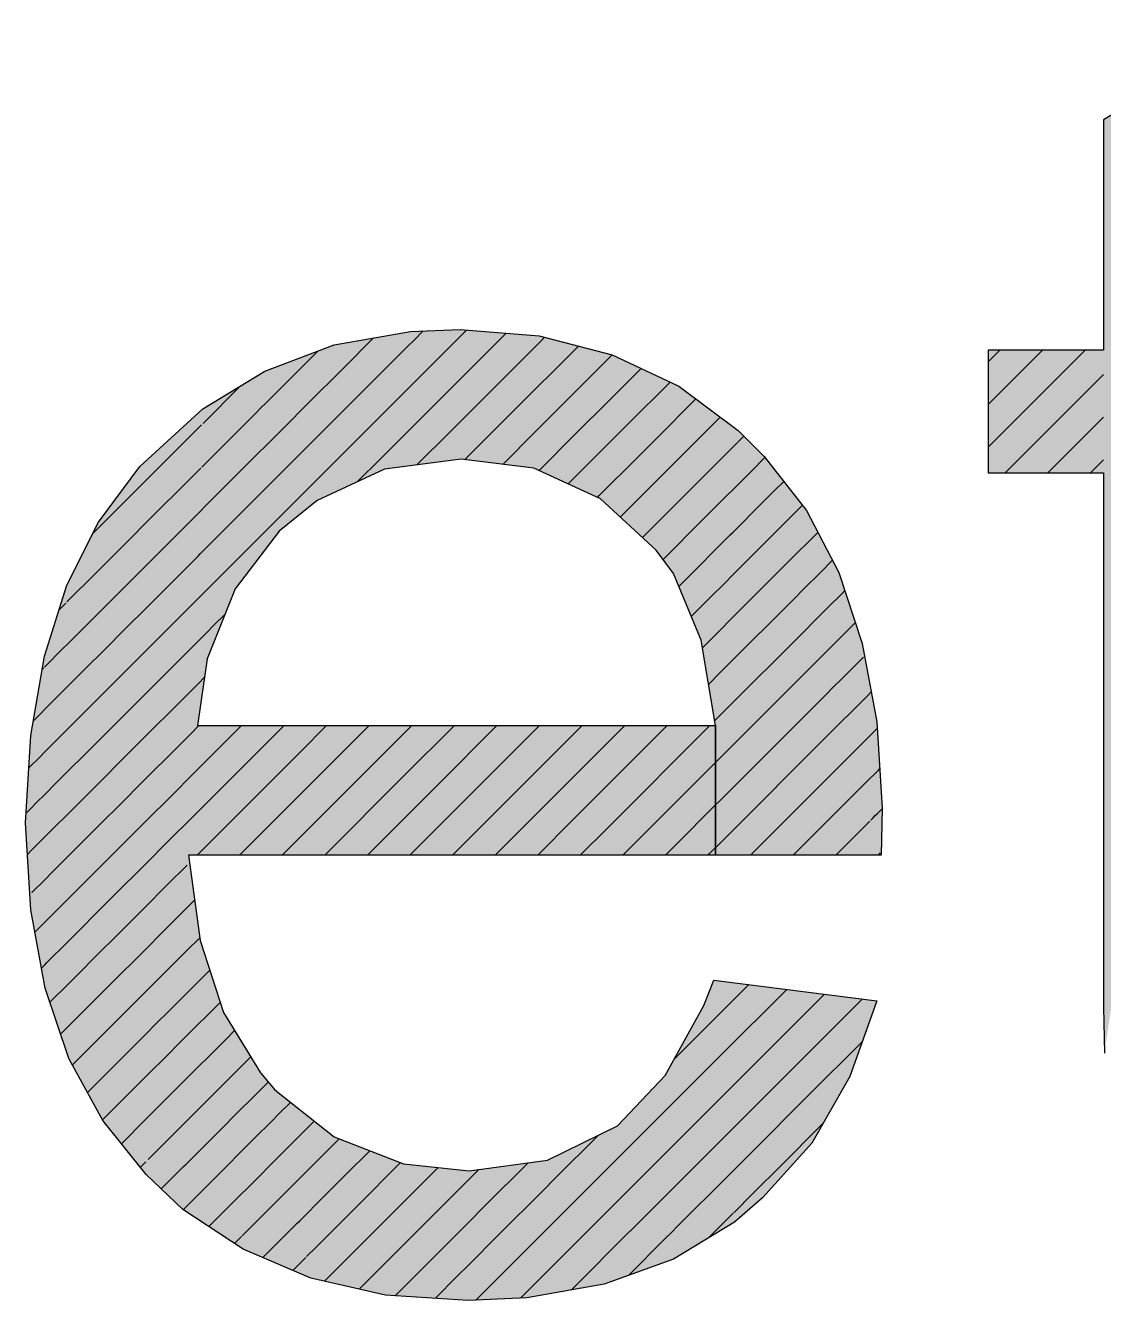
# Model space of a CAD drawing. Extents: x 0 to 5945, y 0 to 4205.
# Drawn here: x 5438.63 to 5447.58, y 682.16 to 692.75 of the extents above; entities that cross this region are included whole.
import ezdxf

# ---------------------------------------------------------------- set-up
doc = ezdxf.new("R2010")
doc.units = 0
doc.header["$MEASUREMENT"] = 0
doc.layers.add('MTH-CARIMBO-TXT1', color=1, linetype='CONTINUOUS')

msp = doc.modelspace()

# ---------------------------------------------------------------- linework, layer by layer
at = {"layer": 'MTH-CARIMBO-TXT1', "linetype": 'Continuous'}
for p, q in [((5442.236423, 690.165836), (5442.289529, 690.218942)), ((5441.267922, 689.904442), (5441.517438, 690.153958)), ((5441.801705, 690.084671), (5441.853458, 690.136424)), ((5441.853458, 690.136424), (5441.92907, 690.212036)), ((5441.953453, 689.882865), (5442.236423, 690.165836)), ((5442.238862, 689.814721), (5442.617031, 690.19289)), ((5442.797516, 690.019822), (5442.891111, 690.113417)), ((5442.891111, 690.113417), (5442.908515, 690.130821)), ((5442.908515, 690.130821), (5442.937244, 690.15955)), ((5440.637505, 689.627578), (5441.055378, 690.04545)), ((5441.369979, 689.652945), (5441.801705, 690.084671)), ((5442.2413, 689.463606), (5442.797516, 690.019822)), ((5443.005068, 689.873821), (5443.218007, 690.086759)), ((5443.101621, 689.61682), (5443.49877, 690.013969)), ((5446.668308, 690.001527), (5446.71815, 690.051369)), ((5446.839728, 689.819393), (5447.071704, 690.051369)), ((5447.011148, 689.63726), (5447.425257, 690.051369)), ((5441.156852, 689.793371), (5441.267922, 689.904442)), ((5443.563763, 689.725409), (5443.738772, 689.900417)), ((5446.621398, 689.954616), (5446.668308, 690.001527)), ((5441.719019, 689.648432), (5441.953453, 689.882865)), ((5442.053448, 689.629307), (5442.238862, 689.814721)), ((5442.876066, 689.744819), (5443.005068, 689.873821)), ((5446.621398, 689.601063), (5446.839728, 689.819393)), ((5447.182568, 689.455126), (5447.577663, 689.850222)), ((5440.101539, 689.445165), (5440.413114, 689.75674)), ((5440.666664, 689.303183), (5441.077484, 689.714003)), ((5441.077484, 689.714003), (5441.156852, 689.793371)), ((5442.274784, 689.143537), (5442.876066, 689.744819)), ((5443.467308, 689.628954), (5443.563763, 689.725409)), ((5443.628891, 689.436984), (5443.978799, 689.786891)), ((5440.571497, 689.56157), (5440.637505, 689.627578)), ((5441.113232, 689.396198), (5441.369979, 689.652945)), ((5441.472036, 689.401448), (5441.719019, 689.648432)), ((5441.636333, 689.212193), (5442.053448, 689.629307)), ((5442.861021, 689.376221), (5443.101621, 689.61682)), ((5443.198174, 689.359819), (5443.467308, 689.628954)), ((5444.071513, 689.526052), (5444.19294, 689.647479)), ((5446.621398, 689.24751), (5447.011148, 689.63726)), ((5440.107785, 689.097858), (5440.546204, 689.536277)), ((5440.546204, 689.536277), (5440.571497, 689.56157)), ((5444.012173, 689.466712), (5444.044111, 689.49865)), ((5444.044111, 689.49865), (5444.071513, 689.526052)), ((5444.100304, 689.20129), (5444.395849, 689.496835)), ((5447.353987, 689.272992), (5447.577663, 689.496668)), ((5439.57789, 688.921516), (5440.089554, 689.433181)), ((5440.929766, 689.212732), (5441.113232, 689.396198)), ((5441.069612, 688.999024), (5441.472036, 689.401448)), ((5441.877763, 689.100069), (5442.153443, 689.375749)), ((5442.153443, 689.375749), (5442.2413, 689.463606)), ((5442.589485, 689.104685), (5442.861021, 689.376221)), ((5443.436041, 689.244134), (5443.628891, 689.436984)), ((5443.69402, 689.148559), (5444.012173, 689.466712)), ((5446.762779, 689.035337), (5447.182568, 689.455126)), ((5440.515673, 689.152192), (5440.666664, 689.303183)), ((5442.891397, 689.053043), (5443.198174, 689.359819)), ((5444.129095, 688.876527), (5444.524324, 689.271756)), ((5444.524324, 689.271756), (5444.53671, 689.284142)), ((5444.539223, 689.286655), (5444.568328, 689.31576)), ((5444.568328, 689.31576), (5444.591771, 689.339204)), ((5447.116332, 689.035337), (5447.353987, 689.272992)), ((5440.695823, 688.978789), (5440.929766, 689.212732)), ((5441.574092, 689.149952), (5441.636333, 689.212193)), ((5443.294726, 689.102819), (5443.436041, 689.244134)), ((5444.03361, 689.134595), (5444.100304, 689.20129)), ((5440.061288, 689.051361), (5440.083492, 689.073565)), ((5440.09111, 689.081183), (5440.107785, 689.097858)), ((5440.114032, 688.750551), (5440.457816, 689.094335)), ((5440.457816, 689.094335), (5440.515673, 689.152192)), ((5441.385135, 688.960995), (5441.574092, 689.149952)), ((5443.133646, 688.941739), (5443.294726, 689.102819)), ((5443.404775, 688.859313), (5443.69402, 689.148559)), ((5443.759148, 688.860133), (5443.955875, 689.056861)), ((5443.955875, 689.056861), (5444.03361, 689.134595)), ((5444.657416, 689.051295), (5444.764514, 689.158393)), ((5447.469885, 689.035337), (5447.525407, 689.090859)), ((5447.525407, 689.090859), (5447.577663, 689.143115)), ((5439.581007, 688.57108), (5440.061288, 689.051361)), ((5440.459849, 688.742815), (5440.695823, 688.978789)), ((5440.782049, 688.711461), (5441.069612, 688.999024)), ((5444.519449, 688.913328), (5444.657416, 689.051295)), ((5444.844727, 688.885052), (5444.92295, 688.963275)), ((5439.233113, 688.576739), (5439.566396, 688.910022)), ((5439.566396, 688.910022), (5439.57789, 688.921516)), ((5443.375896, 688.830435), (5443.391279, 688.845818)), ((5443.391279, 688.845818), (5443.404775, 688.859313)), ((5443.566229, 688.667214), (5443.759148, 688.860133)), ((5444.023108, 688.77054), (5444.129095, 688.876527)), ((5444.157886, 688.551765), (5444.448826, 688.842705)), ((5444.448826, 688.842705), (5444.507539, 688.901418)), ((5444.507539, 688.901418), (5444.519449, 688.913328)), ((5444.746505, 688.78683), (5444.844727, 688.885052)), ((5440.084979, 688.721498), (5440.114032, 688.750551)), ((5440.369427, 688.652393), (5440.459849, 688.742815)), ((5443.899577, 688.647009), (5444.023108, 688.77054)), ((5444.499675, 688.540001), (5444.746505, 688.78683)), ((5444.92494, 688.611712), (5445.078249, 688.765021)), ((5439.584124, 688.220643), (5440.033022, 688.669541)), ((5440.033022, 688.669541), (5440.071707, 688.708227)), ((5440.071707, 688.708227), (5440.084979, 688.721498)), ((5440.120278, 688.403244), (5440.369427, 688.652393)), ((5440.404024, 688.333437), (5440.724982, 688.654395)), ((5440.724982, 688.654395), (5440.782049, 688.711461)), ((5443.824276, 688.571708), (5443.899577, 688.647009)), ((5439.184693, 688.528319), (5439.229937, 688.573563)), ((5439.235752, 688.225824), (5439.545265, 688.535338)), ((5439.545265, 688.535338), (5439.581007, 688.57108)), ((5443.750433, 688.497865), (5443.824276, 688.571708)), ((5444.012607, 688.406485), (5444.157886, 688.551765)), ((5444.478368, 688.518693), (5444.499675, 688.540001)), ((5444.835594, 688.522366), (5444.92494, 688.611712)), ((5445.16146, 688.494678), (5445.206938, 688.540157)), ((5444.373328, 688.413653), (5444.478368, 688.518693)), ((5444.479902, 688.166674), (5444.835594, 688.522366)), ((5445.005152, 688.338371), (5445.16146, 688.494678)), ((5440.004756, 688.287722), (5440.059922, 688.342888)), ((5440.059922, 688.342888), (5440.078848, 688.361814)), ((5440.078848, 688.361814), (5440.120278, 688.403244)), ((5440.281039, 688.210452), (5440.404024, 688.333437)), ((5443.92137, 688.315249), (5444.012607, 688.406485)), ((5444.186677, 688.227003), (5444.373328, 688.413653)), ((5444.924682, 688.257901), (5445.005152, 688.338371)), ((5439.209214, 688.199287), (5439.235752, 688.225824)), ((5439.524134, 688.160654), (5439.584124, 688.220643)), ((5439.587241, 687.870207), (5440.004756, 688.287722)), ((5440.126525, 688.055938), (5440.281039, 688.210452)), ((5444.051389, 688.091714), (5444.186677, 688.227003)), ((5444.460128, 687.793346), (5444.924682, 688.257901)), ((5445.224432, 688.204097), (5445.328156, 688.307822)), ((5438.971806, 687.961879), (5439.209214, 688.199287)), ((5439.23839, 687.874909), (5439.524134, 688.160654)), ((5444.297829, 687.984601), (5444.449197, 688.135969)), ((5444.449197, 688.135969), (5444.479902, 688.166674)), ((5445.085365, 688.06503), (5445.224432, 688.204097)), ((5440.048137, 687.97755), (5440.072717, 688.00213)), ((5440.072717, 688.00213), (5440.126525, 688.055938)), ((5445.013771, 687.993436), (5445.085365, 688.06503)), ((5445.287404, 687.913516), (5445.407114, 688.033226)), ((5445.407114, 688.033226), (5445.430449, 688.056561)), ((5438.906398, 687.896471), (5438.963343, 687.953416)), ((5439.590358, 687.51977), (5439.976489, 687.905902)), ((5439.976489, 687.905902), (5440.048137, 687.97755)), ((5444.155771, 687.842543), (5444.215468, 687.90224)), ((5444.215468, 687.90224), (5444.297829, 687.984601)), ((5444.440354, 687.420019), (5445.013771, 687.993436)), ((5445.165578, 687.79169), (5445.287404, 687.913516)), ((5438.973146, 687.609665), (5439.188491, 687.82501)), ((5439.188491, 687.82501), (5439.23839, 687.874909)), ((5439.241028, 687.523994), (5439.503003, 687.785969)), ((5439.503003, 687.785969), (5439.587241, 687.870207)), ((5440.192651, 687.76851), (5440.284275, 687.860134)), ((5444.420026, 687.753244), (5444.460128, 687.793346)), ((5445.10286, 687.728972), (5445.165578, 687.79169)), ((5445.453144, 687.725703), (5445.517995, 687.790554)), ((5440.066586, 687.642445), (5440.132772, 687.708631)), ((5440.132772, 687.708631), (5440.192651, 687.76851)), ((5444.248921, 687.58214), (5444.420026, 687.753244)), ((5444.420581, 687.046692), (5445.10286, 687.728972)), ((5445.350376, 687.622934), (5445.453144, 687.725703)), ((5438.784749, 687.421268), (5438.943331, 687.57985)), ((5438.943331, 687.57985), (5438.973146, 687.609665)), ((5439.948223, 687.524082), (5440.036352, 687.612211)), ((5440.036352, 687.612211), (5440.066586, 687.642445)), ((5445.245791, 687.518349), (5445.350376, 687.622934)), ((5439.167767, 687.450733), (5439.241028, 687.523994)), ((5439.481873, 687.411285), (5439.590358, 687.51977)), ((5439.593475, 687.169334), (5439.948223, 687.524082)), ((5445.191949, 687.464507), (5445.245791, 687.518349)), ((5445.499175, 687.41818), (5445.585441, 687.504446)), ((5438.765957, 687.402477), (5438.779434, 687.415953)), ((5438.974485, 687.257451), (5439.167767, 687.450733)), ((5439.243667, 687.17308), (5439.481873, 687.411285)), ((5444.299884, 687.279549), (5444.390855, 687.37052)), ((5444.390855, 687.37052), (5444.440354, 687.420019)), ((5444.400807, 686.673365), (5445.191949, 687.464507)), ((5445.413348, 687.332353), (5445.499175, 687.41818)), ((5438.923318, 687.206284), (5438.974485, 687.257451)), ((5440.024567, 687.246873), (5440.060455, 687.282761)), ((5440.060455, 687.282761), (5440.114052, 687.336358)), ((5445.326004, 687.245009), (5445.413348, 687.332353)), ((5438.785705, 687.068671), (5438.923318, 687.206284)), ((5439.147044, 687.076456), (5439.243667, 687.17308)), ((5439.460742, 687.036601), (5439.593475, 687.169334)), ((5439.919957, 687.142262), (5440.024567, 687.246873)), ((5444.381033, 686.300038), (5445.281037, 687.200042)), ((5445.281037, 687.200042), (5445.326004, 687.245009)), ((5445.545205, 687.110657), (5445.614443, 687.179895)), ((5445.614443, 687.179895), (5445.649261, 687.214712)), ((5438.69331, 686.976276), (5438.759571, 687.042537)), ((5438.759571, 687.042537), (5438.785705, 687.068671)), ((5438.975824, 686.905237), (5439.147044, 687.076456)), ((5439.596592, 686.818897), (5439.919957, 687.142262)), ((5444.361684, 686.987796), (5444.420581, 687.046692)), ((5445.406217, 686.971668), (5445.47632, 687.041771)), ((5445.47632, 687.041771), (5445.545205, 687.110657)), ((5439.246305, 686.822165), (5439.460742, 687.036601)), ((5440.347578, 686.862777), (5440.420837, 686.936036)), ((5440.630421, 686.792067), (5440.77439, 686.936036)), ((5440.913264, 686.721356), (5441.127944, 686.936036)), ((5441.196107, 686.650645), (5441.481497, 686.936036)), ((5441.478949, 686.579935), (5441.83505, 686.936036)), ((5441.761792, 686.509224), (5442.188604, 686.936036)), ((5442.044635, 686.438513), (5442.542157, 686.936036)), ((5442.327477, 686.367803), (5442.89571, 686.936036)), ((5442.61032, 686.297092), (5443.249264, 686.936036)), ((5442.893163, 686.226381), (5443.602817, 686.936036)), ((5443.176005, 686.155671), (5443.956371, 686.936036)), ((5443.458848, 686.08496), (5444.309924, 686.936036)), ((5444.350846, 686.976958), (5444.361684, 686.987796)), ((5445.370126, 686.935578), (5445.406217, 686.971668)), ((5438.78666, 686.716073), (5438.903306, 686.832719)), ((5438.903306, 686.832719), (5438.975824, 686.905237)), ((5439.89169, 686.760443), (5440.012782, 686.881534)), ((5440.012782, 686.881534), (5440.053594, 686.922347)), ((5440.02721, 686.542409), (5440.347578, 686.862777)), ((5440.053594, 686.922347), (5440.064736, 686.933488)), ((5444.36126, 685.926711), (5445.370126, 686.935578)), ((5445.591236, 686.803134), (5445.643446, 686.855344)), ((5445.643446, 686.855344), (5445.696944, 686.908842)), ((5439.12632, 686.70218), (5439.246305, 686.822165)), ((5439.439611, 686.661917), (5439.596592, 686.818897)), ((5439.599709, 686.468461), (5439.89169, 686.760443)), ((5440.000825, 686.162471), (5440.630421, 686.792067)), ((5445.486429, 686.698328), (5445.539292, 686.75119)), ((5445.539292, 686.75119), (5445.591236, 686.803134)), ((5438.672443, 686.601855), (5438.739709, 686.669121)), ((5438.739709, 686.669121), (5438.78666, 686.716073)), ((5438.977163, 686.553023), (5439.12632, 686.70218)), ((5439.248944, 686.47125), (5439.439611, 686.661917)), ((5440.052145, 685.860237), (5440.913264, 686.721356)), ((5440.405698, 685.860237), (5441.196107, 686.650645)), ((5443.741691, 686.014249), (5444.357739, 686.630297)), ((5444.357739, 686.630297), (5444.400807, 686.673365)), ((5444.648339, 685.860237), (5445.459215, 686.671113)), ((5445.459215, 686.671113), (5445.486429, 686.698328)), ((5438.655827, 686.58524), (5438.672443, 686.601855)), ((5438.883294, 686.459153), (5438.977163, 686.553023)), ((5439.863424, 686.378623), (5440.000997, 686.516196)), ((5440.000997, 686.516196), (5440.02721, 686.542409)), ((5440.759252, 685.860237), (5441.478949, 686.579935)), ((5445.637266, 686.495611), (5445.672448, 686.530793)), ((5445.672448, 686.530793), (5445.708498, 686.566843)), ((5445.708498, 686.566843), (5445.719284, 686.577629)), ((5438.787616, 686.363475), (5438.883294, 686.459153)), ((5439.105597, 686.327903), (5439.248944, 686.47125)), ((5439.41848, 686.287233), (5439.599709, 686.468461)), ((5441.112805, 685.860237), (5441.761792, 686.509224)), ((5441.466359, 685.860237), (5442.044635, 686.438513)), ((5445.001893, 685.860237), (5445.548304, 686.406648)), ((5445.548304, 686.406648), (5445.566642, 686.424987)), ((5445.566642, 686.424987), (5445.602264, 686.460608)), ((5445.602264, 686.460608), (5445.637266, 686.495611)), ((5438.719846, 686.295706), (5438.787616, 686.363475)), ((5438.978502, 686.200808), (5439.105597, 686.327903)), ((5439.602826, 686.118025), (5439.863424, 686.378623)), ((5441.819912, 685.860237), (5442.327477, 686.367803)), ((5438.632516, 686.208375), (5438.672443, 686.248302)), ((5438.672443, 686.248302), (5438.719846, 686.295706)), ((5438.863281, 686.085587), (5438.978502, 686.200808)), ((5439.251582, 686.120335), (5439.41848, 686.287233)), ((5442.173465, 685.860237), (5442.61032, 686.297092)), ((5442.527019, 685.860237), (5442.893163, 686.226381)), ((5444.024534, 685.943539), (5444.357739, 686.276744)), ((5444.357739, 686.276744), (5444.381033, 686.300038)), ((5445.683297, 686.188088), (5445.70145, 686.206242)), ((5445.70145, 686.206242), (5445.720052, 686.224844)), ((5445.720052, 686.224844), (5445.739761, 686.244552)), ((5439.084874, 685.953626), (5439.251582, 686.120335)), ((5439.39735, 685.912549), (5439.602826, 686.118025)), ((5439.835158, 685.996803), (5439.989211, 686.150857)), ((5439.989211, 686.150857), (5440.000825, 686.162471)), ((5442.880572, 685.860237), (5443.176005, 686.155671)), ((5445.355446, 685.860237), (5445.637392, 686.142184)), ((5445.646855, 686.151646), (5445.665235, 686.170027)), ((5445.665235, 686.170027), (5445.683297, 686.188088)), ((5438.699984, 685.92229), (5438.788571, 686.010877)), ((5438.788571, 686.010877), (5438.863281, 686.085587)), ((5439.605942, 685.767588), (5439.835158, 685.996803)), ((5443.234126, 685.860237), (5443.458848, 686.08496)), ((5443.587679, 685.860237), (5443.741691, 686.014249)), ((5438.643885, 685.866191), (5438.672443, 685.894749)), ((5438.672443, 685.894749), (5438.699984, 685.92229)), ((5438.979842, 685.848594), (5439.084874, 685.953626)), ((5439.254221, 685.76942), (5439.39735, 685.912549)), ((5443.941232, 685.860237), (5444.024534, 685.943539)), ((5444.307376, 685.872828), (5444.357739, 685.92319)), ((5445.708999, 685.860237), (5445.726481, 685.877719)), ((5438.843269, 685.712021), (5438.979842, 685.848594)), ((5439.806891, 685.614984), (5439.968803, 685.776895)), ((5444.294786, 685.860237), (5444.307376, 685.872828)), ((5438.789527, 685.658279), (5438.843269, 685.712021)), ((5439.06415, 685.579349), (5439.254221, 685.76942)), ((5439.376219, 685.537865), (5439.605942, 685.767588)), ((5438.680121, 685.548874), (5438.789527, 685.658279)), ((5438.981181, 685.49638), (5439.06415, 685.579349)), ((5439.609059, 685.417152), (5439.806891, 685.614984)), ((5438.823256, 685.338455), (5438.981181, 685.49638)), ((5439.256859, 685.418505), (5439.376219, 685.537865)), ((5439.973251, 685.42779), (5440.031098, 685.485637)), ((5439.043427, 685.205073), (5439.256859, 685.418505)), ((5439.355088, 685.163181), (5439.609059, 685.417152)), ((5439.778625, 685.233164), (5439.914851, 685.36939)), ((5439.914851, 685.36939), (5439.973251, 685.42779)), ((5438.706132, 685.221331), (5438.790482, 685.305681)), ((5438.790482, 685.305681), (5438.823256, 685.338455)), ((5438.803244, 684.964889), (5438.98252, 685.144166)), ((5438.98252, 685.144166), (5439.043427, 685.205073)), ((5439.259498, 685.06759), (5439.355088, 685.163181)), ((5439.612176, 685.066715), (5439.778625, 685.233164)), ((5439.967784, 685.068769), (5440.073655, 685.174641)), ((5439.022704, 684.830796), (5439.259498, 685.06759)), ((5439.333957, 684.788496), (5439.612176, 685.066715)), ((5439.8609, 684.961885), (5439.967784, 685.068769)), ((5438.761053, 684.922699), (5438.791438, 684.953084)), ((5438.791438, 684.953084), (5438.803244, 684.964889)), ((5439.750359, 684.851344), (5439.8609, 684.961885)), ((5438.983859, 684.791952), (5439.022704, 684.830796)), ((5439.615293, 684.716279), (5439.750359, 684.851344)), ((5440.054828, 684.80226), (5440.116992, 684.864425)), ((5440.116992, 684.864425), (5440.156949, 684.904381)), ((5438.830598, 684.63869), (5438.983859, 684.791952)), ((5439.00198, 684.456519), (5439.262136, 684.716675)), ((5439.262136, 684.716675), (5439.333957, 684.788496)), ((5439.312827, 684.413812), (5439.615293, 684.716279)), ((5439.962316, 684.709749), (5440.054828, 684.80226)), ((5444.368614, 684.519852), (5444.633602, 684.78484)), ((5444.396462, 684.194147), (5444.947294, 684.744978)), ((5439.806949, 684.554381), (5439.962316, 684.709749)), ((5440.160395, 684.554274), (5440.24367, 684.637548)), ((5444.42431, 683.868442), (5445.260986, 684.705117)), ((5444.452159, 683.542737), (5445.574678, 684.665256)), ((5439.722092, 684.469524), (5439.806949, 684.554381)), ((5440.030837, 684.424715), (5440.160395, 684.554274)), ((5444.285438, 684.436677), (5444.368614, 684.519852)), ((5438.918986, 684.373525), (5438.985199, 684.439737)), ((5438.985199, 684.439737), (5439.00198, 684.456519)), ((5439.264775, 684.36576), (5439.312827, 684.413812)), ((5439.61841, 684.365842), (5439.722092, 684.469524)), ((5439.956849, 684.350728), (5440.030837, 684.424715)), ((5440.289827, 684.330152), (5440.362811, 684.403136)), ((5444.233095, 684.384333), (5444.285438, 684.436677)), ((5439.016272, 684.117258), (5439.264775, 684.36576)), ((5439.291696, 684.039128), (5439.61841, 684.365842)), ((5439.752997, 684.146876), (5439.956849, 684.350728)), ((5440.203798, 684.244124), (5440.289827, 684.330152)), ((5444.013977, 684.165215), (5444.233095, 684.384333)), ((5445.512568, 684.249593), (5445.573947, 684.310972)), ((5440.006846, 684.047171), (5440.203798, 684.244124)), ((5440.317119, 684.003891), (5440.49703, 684.183802)), ((5444.329151, 684.126835), (5444.396462, 684.194147)), ((5445.394186, 684.131211), (5445.512568, 684.249593)), ((5439.621527, 684.015406), (5439.693826, 684.087705)), ((5439.693826, 684.087705), (5439.752997, 684.146876)), ((5444.184624, 683.982309), (5444.329151, 684.126835)), ((5445.303744, 684.040768), (5445.394186, 684.131211)), ((5439.141833, 683.889265), (5439.267413, 684.014845)), ((5439.267413, 684.014845), (5439.291696, 684.039128)), ((5439.270565, 683.664444), (5439.621527, 684.015406)), ((5439.699046, 683.739371), (5439.951382, 683.991707)), ((5439.951382, 683.991707), (5440.006846, 684.047171)), ((5440.247201, 683.933973), (5440.317119, 684.003891)), ((5440.605419, 683.938638), (5440.642224, 683.975442)), ((5443.951746, 683.74943), (5444.184624, 683.982309)), ((5444.480007, 683.217032), (5445.303744, 684.040768)), ((5439.982854, 683.669626), (5440.247201, 683.933973)), ((5440.344411, 683.677629), (5440.562305, 683.895523)), ((5440.562305, 683.895523), (5440.605419, 683.938638)), ((5444.372863, 683.816994), (5444.42431, 683.868442)), ((5440.73457, 683.714235), (5440.827722, 683.807387)), ((5444.136153, 683.580284), (5444.372863, 683.816994)), ((5439.423847, 683.464172), (5439.624644, 683.66497)), ((5439.624644, 683.66497), (5439.66556, 683.705885)), ((5439.66556, 683.705885), (5439.699046, 683.739371)), ((5439.945915, 683.632686), (5439.982854, 683.669626)), ((5440.290604, 683.623823), (5440.344411, 683.677629)), ((5440.524353, 683.504018), (5440.675134, 683.654799)), ((5440.675134, 683.654799), (5440.73457, 683.714235)), ((5443.623256, 683.420941), (5443.951746, 683.74943)), ((5439.645095, 683.331867), (5439.945915, 683.632686)), ((5439.958863, 683.292082), (5440.290604, 683.623823)), ((5440.791366, 683.417478), (5441.025472, 683.651584)), ((5443.966685, 683.410816), (5444.136153, 683.580284)), ((5444.906129, 683.2896), (5445.21657, 683.600041)), ((5445.21657, 683.600041), (5445.250322, 683.633793)), ((5440.371702, 683.351368), (5440.524353, 683.504018)), ((5440.848162, 683.12072), (5441.17836, 683.450918)), ((5441.17836, 683.450918), (5441.204593, 683.477151)), ((5441.204593, 683.477151), (5441.232713, 683.505271)), ((5443.028301, 683.179539), (5443.381301, 683.532539)), ((5444.087682, 683.17826), (5444.416575, 683.507152)), ((5444.416575, 683.507152), (5444.452159, 683.542737)), ((5440.334007, 683.313673), (5440.371702, 683.351368)), ((5440.486401, 683.112513), (5440.744849, 683.37096)), ((5440.744849, 683.37096), (5440.791366, 683.417478)), ((5441.291084, 683.210089), (5441.487139, 683.406144)), ((5443.518225, 683.31591), (5443.623256, 683.420941)), ((5443.727639, 683.17177), (5443.966685, 683.410816)), ((5439.580981, 683.267753), (5439.627761, 683.314533)), ((5439.75487, 683.088088), (5439.940447, 683.273666)), ((5439.936253, 682.915918), (5440.334007, 683.313673)), ((5439.940447, 683.273666), (5439.958863, 683.292082)), ((5441.377576, 682.943027), (5441.741566, 683.307017)), ((5441.868376, 683.080274), (5442.054194, 683.266093)), ((5442.332244, 683.190589), (5442.390658, 683.249003)), ((5442.442621, 682.947413), (5442.80078, 683.305571)), ((5443.139116, 682.936801), (5443.518225, 683.31591)), ((5444.668955, 683.052426), (5444.906129, 683.2896)), ((5441.108189, 683.027194), (5441.291084, 683.210089)), ((5441.982018, 682.840363), (5442.310251, 683.168596)), ((5442.310251, 683.168596), (5442.332244, 683.190589)), ((5442.922533, 683.073771), (5443.028301, 683.179539)), ((5443.485285, 682.929416), (5443.727639, 683.17177)), ((5443.981623, 683.072201), (5444.087682, 683.17826)), ((5444.039211, 682.776236), (5444.460287, 683.197311)), ((5444.460287, 683.197311), (5444.480007, 683.217032)), ((5440.37741, 683.003522), (5440.398994, 683.025106)), ((5440.398994, 683.025106), (5440.486401, 683.112513)), ((5440.448449, 682.721007), (5440.814563, 683.087122)), ((5440.814563, 683.087122), (5440.848162, 683.12072)), ((5440.904957, 682.823962), (5441.108189, 683.027194)), ((5441.714493, 682.926391), (5441.868376, 683.080274)), ((5442.552999, 682.704237), (5442.922533, 683.073771)), ((5443.832021, 682.922599), (5443.981623, 683.072201)), ((5444.507855, 682.891327), (5444.668955, 683.052426)), ((5440.149659, 682.775771), (5440.37741, 683.003522)), ((5441.038018, 682.60347), (5441.377576, 682.943027)), ((5441.464067, 682.675966), (5441.714493, 682.926391)), ((5442.307779, 682.81257), (5442.442621, 682.947413)), ((5442.859982, 682.657666), (5443.139116, 682.936801)), ((5443.249931, 682.694063), (5443.485285, 682.929416)), ((5443.452345, 682.542923), (5443.832021, 682.922599)), ((5440.884278, 682.803283), (5440.904957, 682.823962)), ((5441.658373, 682.516718), (5441.982018, 682.840363)), ((5442.09566, 682.600452), (5442.307779, 682.81257)), ((5444.298146, 682.681617), (5444.503999, 682.88747)), ((5440.426286, 682.698844), (5440.448449, 682.721007)), ((5440.599194, 682.518199), (5440.884278, 682.803283)), ((5442.305307, 682.456545), (5442.552999, 682.704237)), ((5443.936403, 682.673428), (5443.996562, 682.733587)), ((5443.996562, 682.733587), (5444.039211, 682.776236)), ((5440.363065, 682.635624), (5440.420813, 682.693372)), ((5440.961753, 682.527205), (5441.038018, 682.60347)), ((5441.110754, 682.322652), (5441.464067, 682.675966)), ((5441.696932, 682.201723), (5442.09566, 682.600452)), ((5442.663377, 682.461061), (5442.859982, 682.657666)), ((5442.79743, 682.241561), (5443.249931, 682.694063)), ((5443.63293, 682.369954), (5443.936403, 682.673428)), ((5440.847011, 682.412463), (5440.953993, 682.519444)), ((5441.550559, 682.408904), (5441.658373, 682.516718)), ((5443.360747, 682.451325), (5443.452345, 682.542923)), ((5441.398449, 682.256794), (5441.550559, 682.408904)), ((5442.209302, 682.36054), (5442.305307, 682.456545)), ((5442.367458, 682.165143), (5442.663377, 682.461061)), ((5443.158483, 682.249061), (5443.360747, 682.451325)), ((5442.028839, 682.180077), (5442.209302, 682.36054)), ((5442.738119, 682.182251), (5442.773754, 682.217886)), ((5442.773754, 682.217886), (5442.79743, 682.241561))]:
    msp.add_line(p, q, dxfattribs=at)
for points in [[(5448.877586, 692.748336), (5447.577663, 691.963899), (5447.577663, 690.051369), (5446.621398, 690.051369), (5446.621398, 689.035337), (5447.577663, 689.035337), (5447.577663, 684.597668), (5447.585134, 684.216656)], [(5444.342797, 684.821793), (5445.695016, 684.649964), (5445.470891, 684.022415), (5445.157117, 683.469574), (5444.746221, 683.013854), (5444.514626, 682.812142), (5444.00661, 682.505838), (5443.431357, 682.296655), (5442.788866, 682.184593), (5442.303262, 682.16218), (5441.615947, 682.207005), (5440.995869, 682.348951), (5440.435557, 682.588017), (5439.935012, 682.916733), (5439.628708, 683.208095), (5439.270108, 683.656345), (5438.986217, 684.171831), (5438.791976, 684.754556), (5438.672443, 685.404517), (5438.627618, 686.129187), (5438.672443, 686.853857), (5438.784505, 687.511289), (5438.971276, 688.101484), (5439.232754, 688.624442), (5439.576412, 689.087633), (5440.09937, 689.565765), (5440.614857, 689.87954), (5441.19011, 690.096194), (5441.82513, 690.208256), (5442.236025, 690.223198), (5442.893457, 690.170902), (5443.498594, 690.014015), (5444.051435, 689.752536), (5444.544509, 689.386466), (5444.761163, 689.169812), (5445.112292, 688.721562), (5445.381241, 688.206076), (5445.575483, 687.615881), (5445.695016, 686.965919), (5445.739841, 686.24872), (5445.73237, 685.860237), (5444.357739, 685.860237), (5444.357739, 686.936036), (5444.238206, 687.645764), (5444.00661, 688.198605), (5443.864664, 688.392846), (5443.401473, 688.818683), (5442.848633, 689.072691), (5442.243496, 689.147399), (5441.608476, 689.06522), (5441.048164, 688.803741), (5440.73439, 688.549733), (5440.368319, 688.071601), (5440.136724, 687.488877), (5440.054545, 686.936036), (5444.357739, 686.936036), (5444.357739, 685.860237), (5439.979837, 685.860237), (5440.076957, 685.150509), (5440.271199, 684.552843), (5440.577502, 684.052298), (5440.697036, 683.910353), (5441.19011, 683.52187), (5441.765363, 683.297745), (5442.310733, 683.237979), (5442.960695, 683.327628), (5443.543419, 683.61152), (5443.939373, 684.029886), (5444.260618, 684.61261), (5444.342797, 684.821793)]]:
    msp.add_lwpolyline(points, dxfattribs=at)
for points in [[(5448.877586, 692.748336), (5447.577663, 691.963899), (5447.585134, 684.216656)], [(5447.577663, 691.963899), (5447.577663, 690.051369), (5447.585134, 684.216656)], [(5441.82513, 690.208256), (5442.236025, 690.223198), (5442.243496, 689.147399)], [(5442.243496, 689.147399), (5442.236025, 690.223198), (5442.893457, 690.170902)], [(5441.19011, 690.096194), (5441.82513, 690.208256), (5441.608476, 689.06522)], [(5441.608476, 689.06522), (5441.82513, 690.208256), (5442.243496, 689.147399)], [(5442.848633, 689.072691), (5442.243496, 689.147399), (5442.893457, 690.170902)], [(5442.848633, 689.072691), (5442.893457, 690.170902), (5443.401473, 688.818683)], [(5443.401473, 688.818683), (5442.893457, 690.170902), (5443.498594, 690.014015)], [(5440.614857, 689.87954), (5441.19011, 690.096194), (5440.73439, 688.549733)], [(5441.19011, 690.096194), (5441.048164, 688.803741), (5440.73439, 688.549733)], [(5441.048164, 688.803741), (5441.19011, 690.096194), (5441.608476, 689.06522)], [(5443.401473, 688.818683), (5443.498594, 690.014015), (5443.864664, 688.392846)], [(5443.864664, 688.392846), (5443.498594, 690.014015), (5444.051435, 689.752536)], [(5447.577663, 690.051369), (5446.621398, 690.051369), (5447.577663, 689.035337)], [(5447.577663, 689.035337), (5446.621398, 690.051369), (5446.621398, 689.035337)], [(5447.585134, 684.216656), (5447.577663, 690.051369), (5447.577663, 689.035337)], [(5440.09937, 689.565765), (5440.614857, 689.87954), (5440.136724, 687.488877)], [(5440.614857, 689.87954), (5440.368319, 688.071601), (5440.136724, 687.488877)], [(5440.368319, 688.071601), (5440.614857, 689.87954), (5440.73439, 688.549733)], [(5444.051435, 689.752536), (5444.00661, 688.198605), (5443.864664, 688.392846)], [(5444.238206, 687.645764), (5444.00661, 688.198605), (5444.051435, 689.752536)], [(5444.544509, 689.386466), (5444.238206, 687.645764), (5444.051435, 689.752536)], [(5440.09937, 689.565765), (5439.628708, 683.208095), (5439.576412, 689.087633)], [(5439.628708, 683.208095), (5440.09937, 689.565765), (5439.979837, 685.860237)], [(5440.09937, 689.565765), (5440.054545, 686.936036), (5439.979837, 685.860237)], [(5440.054545, 686.936036), (5440.09937, 689.565765), (5440.136724, 687.488877)], [(5444.357739, 686.936036), (5444.238206, 687.645764), (5444.544509, 689.386466)], [(5444.544509, 689.386466), (5444.357739, 685.860237), (5444.357739, 686.936036)], [(5444.544509, 689.386466), (5445.73237, 685.860237), (5444.357739, 685.860237)], [(5444.357739, 686.936036), (5444.357739, 686.936036), (5444.544509, 689.386466)], [(5444.761163, 689.169812), (5445.73237, 685.860237), (5444.544509, 689.386466)], [(5444.761163, 689.169812), (5445.112292, 688.721562), (5445.73237, 685.860237)], [(5439.576412, 689.087633), (5439.270108, 683.656345), (5439.232754, 688.624442)], [(5439.576412, 689.087633), (5439.628708, 683.208095), (5439.270108, 683.656345)], [(5447.585134, 684.216656), (5447.577663, 689.035337), (5447.577663, 684.597668)], [(5445.73237, 685.860237), (5445.112292, 688.721562), (5445.381241, 688.206076)], [(5439.232754, 688.624442), (5438.986217, 684.171831), (5438.971276, 688.101484)], [(5439.232754, 688.624442), (5439.270108, 683.656345), (5438.986217, 684.171831)], [(5445.73237, 685.860237), (5445.381241, 688.206076), (5445.575483, 687.615881)], [(5438.971276, 688.101484), (5438.791976, 684.754556), (5438.784505, 687.511289)], [(5438.971276, 688.101484), (5438.986217, 684.171831), (5438.791976, 684.754556)], [(5445.73237, 685.860237), (5445.575483, 687.615881), (5445.695016, 686.965919)], [(5438.784505, 687.511289), (5438.672443, 685.404517), (5438.672443, 686.853857)], [(5438.784505, 687.511289), (5438.791976, 684.754556), (5438.672443, 685.404517)], [(5440.054545, 686.936036), (5444.357739, 685.860237), (5439.979837, 685.860237)], [(5444.357739, 686.936036), (5444.357739, 685.860237), (5440.054545, 686.936036)], [(5444.357739, 686.936036), (5444.357739, 685.860237), (5444.357739, 686.936036)], [(5444.357739, 685.860237), (5444.357739, 685.860237), (5444.357739, 686.936036)], [(5445.73237, 685.860237), (5445.695016, 686.965919), (5445.739841, 686.24872)], [(5438.672443, 686.853857), (5438.672443, 685.404517), (5438.627618, 686.129187)], [(5439.935012, 682.916733), (5439.628708, 683.208095), (5439.979837, 685.860237)], [(5440.076957, 685.150509), (5439.935012, 682.916733), (5439.979837, 685.860237)], [(5439.935012, 682.916733), (5440.076957, 685.150509), (5440.435557, 682.588017)], [(5440.076957, 685.150509), (5440.271199, 684.552843), (5440.435557, 682.588017)], [(5444.260618, 684.61261), (5444.342797, 684.821793), (5444.514626, 682.812142)], [(5445.695016, 684.649964), (5444.514626, 682.812142), (5444.342797, 684.821793)], [(5443.939373, 684.029886), (5444.260618, 684.61261), (5444.00661, 682.505838)], [(5444.00661, 682.505838), (5444.260618, 684.61261), (5444.514626, 682.812142)], [(5445.695016, 684.649964), (5444.746221, 683.013854), (5444.514626, 682.812142)], [(5445.695016, 684.649964), (5445.157117, 683.469574), (5444.746221, 683.013854)], [(5445.695016, 684.649964), (5445.470891, 684.022415), (5445.157117, 683.469574)], [(5440.271199, 684.552843), (5440.577502, 684.052298), (5440.435557, 682.588017)], [(5440.577502, 684.052298), (5440.995869, 682.348951), (5440.435557, 682.588017)], [(5440.577502, 684.052298), (5440.697036, 683.910353), (5440.995869, 682.348951)], [(5443.543419, 683.61152), (5443.939373, 684.029886), (5444.00661, 682.505838)], [(5440.697036, 683.910353), (5441.19011, 683.52187), (5440.995869, 682.348951)], [(5442.960695, 683.327628), (5443.543419, 683.61152), (5443.431357, 682.296655)], [(5443.431357, 682.296655), (5443.543419, 683.61152), (5444.00661, 682.505838)], [(5440.995869, 682.348951), (5441.19011, 683.52187), (5441.615947, 682.207005)], [(5441.19011, 683.52187), (5441.765363, 683.297745), (5441.615947, 682.207005)], [(5441.615947, 682.207005), (5441.765363, 683.297745), (5442.303262, 682.16218)], [(5441.765363, 683.297745), (5442.310733, 683.237979), (5442.303262, 682.16218)], [(5442.303262, 682.16218), (5442.310733, 683.237979), (5442.788866, 682.184593)], [(5442.310733, 683.237979), (5442.960695, 683.327628), (5442.788866, 682.184593)], [(5442.788866, 682.184593), (5442.960695, 683.327628), (5443.431357, 682.296655)]]:
    msp.add_solid(points, dxfattribs=at)

doc.saveas('drawing.dxf')
